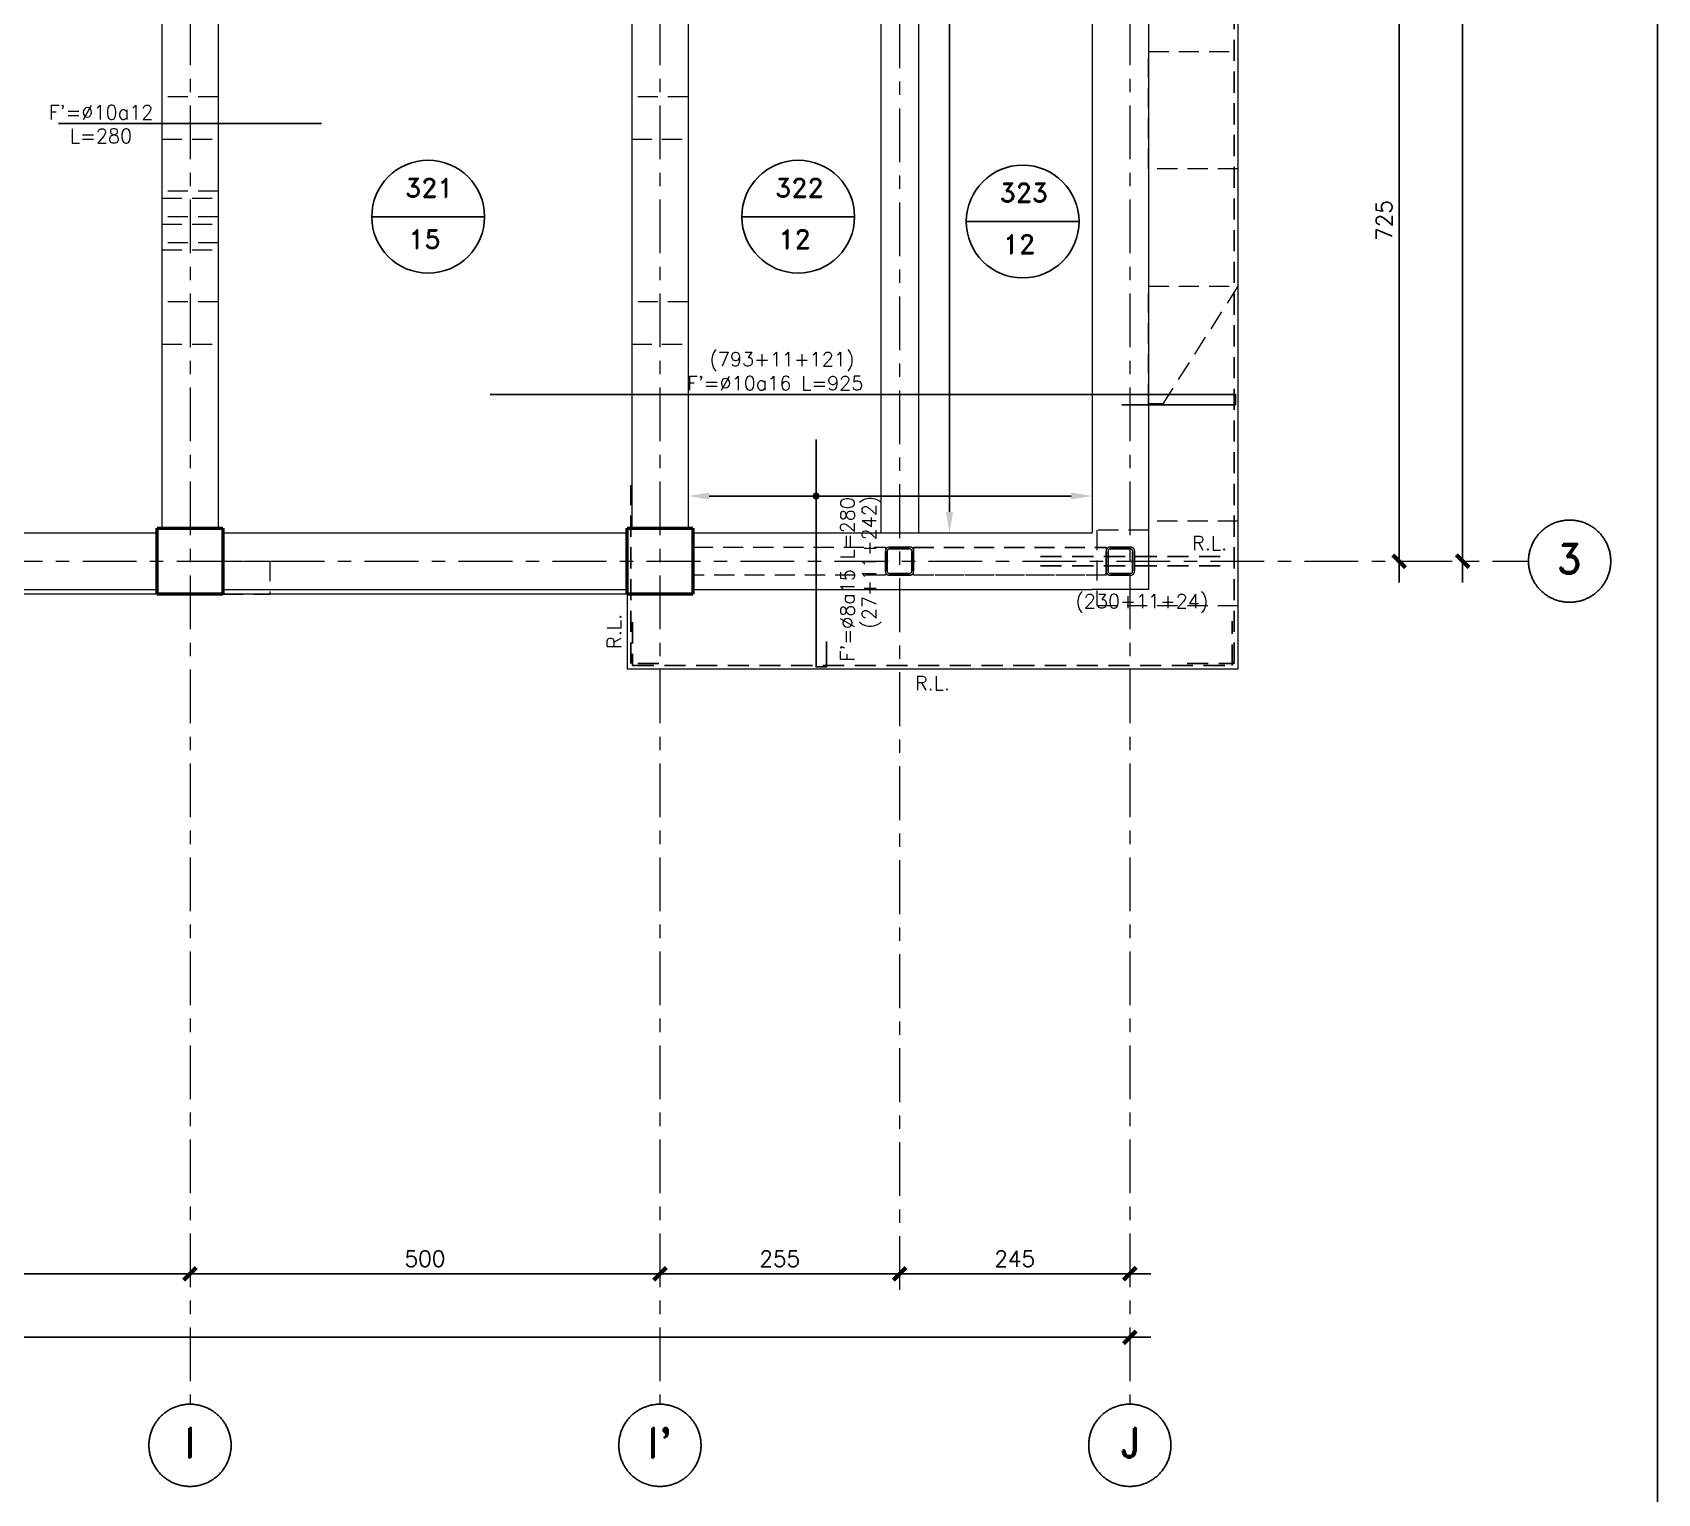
# Model space of a CAD drawing. Extents: x -4 to 6083, y -4 to 8624.
# Drawn here: x 4353 to 6083, y 1664 to 3218 of the extents above; entities that cross this region are included whole.
import ezdxf
from ezdxf.enums import TextEntityAlignment as Align
from ezdxf.xclip import XClip

# ---------------------------------------------------------------- set-up
doc = ezdxf.new("R2010")
doc.units = 0
doc.header["$LTSCALE"] = 45
doc.header["$MEASUREMENT"] = 0
doc.header["$XCLIPFRAME"] = 0
for name, pattern in [('2017_67-102$0$Grid Line', [2.2225, 1.27, -0.3175, 0.3175, -0.3175]), ('2017_67-102$0$RLE-PROYECCION', [0.71438, 0.47625, -0.23813]), ('DASHED', [0.75, 0.5, -0.25])]:
    doc.linetypes.add(name, pattern=pattern)
doc.layers.get('0').update_dxf_attribs({"linetype": 'CONTINUOUS'})
for name, color, linetype in [('2017_67-102$0$RLA-COTAS', 2, 'CONTINUOUS'), ('fe', 7, 'CONTINUOUS'), ('RLA-FE', 7, 'CONTINUOUS'), ('RLA-FORMATO', 7, 'CONTINUOUS'), ('RLA-LOSAS', 3, 'CONTINUOUS'), ('RLA-TEXTOS-SM', 3, 'CONTINUOUS')]:
    doc.layers.add(name, color=color, linetype=linetype)
for name, color, linetype, lineweight in [('2017_67-102$0$RLE-EJE', 3, 'CONTINUOUS', 25), ('2017_67-102$0$RLE-EJES', 1, '2017_67-102$0$Grid Line', 9), ('2017_67-102$0$RLE-LOSA', 3, 'CONTINUOUS', 15), ('2017_67-102$0$RLE-PILAR', 3, 'CONTINUOUS', 50), ('2017_67-102$0$RLE-PROYECCION', 2, '2017_67-102$0$RLE-PROYECCION', 15), ('2017_67-102$0$RLE-VIGA', 3, 'CONTINUOUS', 15)]:
    doc.layers.add(name, color=color, linetype=linetype, lineweight=lineweight)
doc.styles.add('2017_67-102$0$ROMAND', font='romand', dxfattribs={"height": 31.5})
doc.styles.add('2017_67-102$0$ROMANS', font='ROMANS.shx', dxfattribs={"height": 16.875})
doc.styles.add('ROMAND', font='romand', dxfattribs={"height": 31.5})
doc.styles.add('ROMANS0', font='romans.shx')
doc.dimstyles.new('2017_67-102$0$ING-75', dxfattribs={"dimscale": 75, "dimtxt": 0.27, "dimasz": 0.3, "dimexe": 0, "dimexo": 0, "dimgap": 0.1, "dimtad": 1, "dimdec": 1, "dimzin": 12, "dimdsep": 46, "dimtxsty": '2017_67-102$0$ROMANS', "dimblk": '2017_67-102$0$TICK1', "dimblk1": '2017_67-102$0$TICK1', "dimblk2": '2017_67-102$0$TICK1', "dimcen": 0.09, "dimclrd": 2, "dimclre": 1, "dimclrt": 3, "dimadec": 0, "dimazin": 0, "dimtfac": 1, "dimtdec": 0, "dimtix": 1, "dimtmove": 2, "dimatfit": 3, "dimldrblk": '2017_67-102$0$TICK1', "dimfxl": 0, "dimfxlon": 1, "dimtolj": 1, "dimtzin": 0, "dimarcsym": 0})

# ---------------------------------------------------------------- blocks, each defined once
blk = doc.blocks.new('2017_67-102$0$RLA-VIGAS-CAJONES - V_M_ 300x300x5-394662-2º')
at = {"layer": '2017_67-102$0$RLE-PROYECCION'}
for p, q in [((2375.5, -1190.3), (2580.5, -1190.3)), ((2375.5, -1219.3), (2580.5, -1219.3))]:
    blk.add_line(p, q, dxfattribs=at)
blk = doc.blocks.new('2017_67-102$0$TICK1')
at = {"color": 2}
for points in [[(0, 0), (-1, 0)], [(0, 0), (1, 0)]]:
    blk.add_lwpolyline(points, dxfattribs=at)
at = {"color": 2, "const_width": 0.2}
blk.add_lwpolyline([(-0.3, -0.3), (0.3, 0.3)], dxfattribs=at)
blk = doc.blocks.new('*D105')
at = {"layer": '2017_67-102$0$RLA-COTAS', "color": 2, "lineweight": -2, "transparency": 16777216}
blk.add_line((4057.5, 1887.1), (4512.5, 1887.1), dxfattribs=at)
at = {"layer": '2017_67-102$0$RLA-COTAS', "color": 2, "lineweight": -2, "transparency": 16777216, "xscale": 22.5, "yscale": 22.5, "zscale": 22.5, "rotation": 180}
blk.add_blockref('2017_67-102$0$TICK1', (4035, 1887.1), dxfattribs=at)
at = {"layer": '2017_67-102$0$RLA-COTAS', "color": 2, "lineweight": -2, "transparency": 16777216, "xscale": 22.5, "yscale": 22.5, "zscale": 22.5}
blk.add_blockref('2017_67-102$0$TICK1', (4535, 1887.1), dxfattribs=at)
at = {"layer": '2017_67-102$0$RLA-COTAS', "color": 3, "transparency": 16777216, "insert": (4285, 1903.1), "char_height": 16.88, "attachment_point": 5, "style": '2017_67-102$0$ROMANS'}
blk.add_mtext('\\A1;500', dxfattribs=at)
blk = doc.blocks.new('*D106')
at = {"layer": '2017_67-102$0$RLA-COTAS', "color": 2, "lineweight": -2, "transparency": 16777216}
blk.add_line((4557.5, 1887.1), (5012.5, 1887.1), dxfattribs=at)
at = {"layer": '2017_67-102$0$RLA-COTAS', "color": 2, "lineweight": -2, "transparency": 16777216, "xscale": 22.5, "yscale": 22.5, "zscale": 22.5, "rotation": 180}
blk.add_blockref('2017_67-102$0$TICK1', (4535, 1887.1), dxfattribs=at)
at = {"layer": '2017_67-102$0$RLA-COTAS', "color": 2, "lineweight": -2, "transparency": 16777216, "xscale": 22.5, "yscale": 22.5, "zscale": 22.5}
blk.add_blockref('2017_67-102$0$TICK1', (5035, 1887.1), dxfattribs=at)
at = {"layer": '2017_67-102$0$RLA-COTAS', "color": 3, "transparency": 16777216, "insert": (4785, 1903.1), "char_height": 16.88, "attachment_point": 5, "style": '2017_67-102$0$ROMANS'}
blk.add_mtext('\\A1;500', dxfattribs=at)
blk = doc.blocks.new('*D107')
at = {"layer": '2017_67-102$0$RLA-COTAS', "color": 2, "lineweight": -2, "transparency": 16777216}
blk.add_line((5057.5, 1887.1), (5267.5, 1887.1), dxfattribs=at)
at = {"layer": '2017_67-102$0$RLA-COTAS', "color": 2, "lineweight": -2, "transparency": 16777216, "xscale": 22.5, "yscale": 22.5, "zscale": 22.5, "rotation": 180}
blk.add_blockref('2017_67-102$0$TICK1', (5035, 1887.1), dxfattribs=at)
at = {"layer": '2017_67-102$0$RLA-COTAS', "color": 2, "lineweight": -2, "transparency": 16777216, "xscale": 22.5, "yscale": 22.5, "zscale": 22.5}
blk.add_blockref('2017_67-102$0$TICK1', (5290, 1887.1), dxfattribs=at)
at = {"layer": '2017_67-102$0$RLA-COTAS', "color": 3, "transparency": 16777216, "insert": (5162.5, 1903.1), "char_height": 16.88, "attachment_point": 5, "style": '2017_67-102$0$ROMANS'}
blk.add_mtext('\\A1;255', dxfattribs=at)
blk = doc.blocks.new('*D108')
at = {"layer": '2017_67-102$0$RLA-COTAS', "color": 2, "lineweight": -2, "transparency": 16777216}
blk.add_line((5312.5, 1887.1), (5512.5, 1887.1), dxfattribs=at)
at = {"layer": '2017_67-102$0$RLA-COTAS', "color": 2, "lineweight": -2, "transparency": 16777216, "xscale": 22.5, "yscale": 22.5, "zscale": 22.5, "rotation": 180}
blk.add_blockref('2017_67-102$0$TICK1', (5290, 1887.1), dxfattribs=at)
at = {"layer": '2017_67-102$0$RLA-COTAS', "color": 2, "lineweight": -2, "transparency": 16777216, "xscale": 22.5, "yscale": 22.5, "zscale": 22.5}
blk.add_blockref('2017_67-102$0$TICK1', (5535, 1887.1), dxfattribs=at)
at = {"layer": '2017_67-102$0$RLA-COTAS', "color": 3, "transparency": 16777216, "insert": (5412.5, 1903.1), "char_height": 16.88, "attachment_point": 5, "style": '2017_67-102$0$ROMANS'}
blk.add_mtext('\\A1;245', dxfattribs=at)
blk = doc.blocks.new('*D110')
at = {"layer": '2017_67-102$0$RLA-COTAS', "color": 2, "lineweight": -2, "transparency": 16777216}
blk.add_line((5821.6, 3347.8), (5821.6, 2667.8), dxfattribs=at)
at = {"layer": '2017_67-102$0$RLA-COTAS', "color": 2, "lineweight": -2, "transparency": 16777216, "xscale": 22.5, "yscale": 22.5, "zscale": 22.5}
for p, rotation in [((5821.6, 3370.3), 90), ((5821.6, 2645.3), 270)]:
    blk.add_blockref('2017_67-102$0$TICK1', p, dxfattribs=dict(at, rotation=rotation))
at = {"layer": '2017_67-102$0$RLA-COTAS', "color": 3, "transparency": 16777216, "insert": (5805.6, 3007.8), "char_height": 16.88, "attachment_point": 5, "rotation": 90, "style": '2017_67-102$0$ROMANS'}
blk.add_mtext('\\A1;725', dxfattribs=at)
blk = doc.blocks.new('*D123')
at = {"layer": '2017_67-102$0$RLA-COTAS', "color": 2, "lineweight": -2, "transparency": 16777216}
blk.add_line((557.5, 1819.6), (5512.5, 1819.6), dxfattribs=at)
at = {"layer": '2017_67-102$0$RLA-COTAS', "color": 2, "lineweight": -2, "transparency": 16777216, "xscale": 22.5, "yscale": 22.5, "zscale": 22.5, "rotation": 180}
blk.add_blockref('2017_67-102$0$TICK1', (535, 1819.6), dxfattribs=at)
at = {"layer": '2017_67-102$0$RLA-COTAS', "color": 2, "lineweight": -2, "transparency": 16777216, "xscale": 22.5, "yscale": 22.5, "zscale": 22.5}
blk.add_blockref('2017_67-102$0$TICK1', (5535, 1819.6), dxfattribs=at)
at = {"layer": '2017_67-102$0$RLA-COTAS', "color": 3, "transparency": 16777216, "insert": (3035, 1835.6), "char_height": 16.88, "attachment_point": 5, "style": '2017_67-102$0$ROMANS'}
blk.add_mtext('\\A1;5000', dxfattribs=at)
blk = doc.blocks.new('*D124')
at = {"layer": '2017_67-102$0$RLA-COTAS', "color": 2, "lineweight": -2, "transparency": 16777216}
blk.add_line((5889.1, 4237.8), (5889.1, 2667.8), dxfattribs=at)
at = {"layer": '2017_67-102$0$RLA-COTAS', "color": 2, "lineweight": -2, "transparency": 16777216, "xscale": 22.5, "yscale": 22.5, "zscale": 22.5}
for p, rotation in [((5889.1, 4260.3), 90), ((5889.1, 2645.3), 270)]:
    blk.add_blockref('2017_67-102$0$TICK1', p, dxfattribs=dict(at, rotation=rotation))
at = {"layer": '2017_67-102$0$RLA-COTAS', "color": 3, "transparency": 16777216, "insert": (5873.1, 3452.8), "char_height": 16.88, "attachment_point": 5, "rotation": 90, "style": '2017_67-102$0$ROMANS'}
blk.add_mtext('\\A1;1615', dxfattribs=at)
blk = doc.blocks.new('2017_67-102')
at = {"layer": '2017_67-102$0$RLE-EJE'}
for centre in [(6002.98, 2645.33), (4534.97, 1704.58), (5034.97, 1704.58), (5534.97, 1704.58)]:
    blk.add_circle(centre, 43.75, dxfattribs=at)
at = {"layer": '2017_67-102$0$RLE-EJES'}
for p, q in [((4534.97, 4830.33), (4534.97, 1748.33)), ((5034.97, 4830.33), (5034.97, 1748.33)), ((5534.97, 4830.33), (5534.97, 1748.33)), ((5289.97, 4727.35), (5289.97, 1860.35)), ((120.23, 2645.33), (5959.23, 2645.33))]:
    blk.add_line(p, q, dxfattribs=at)
at = {"layer": '2017_67-102$0$RLE-LOSA'}
for p, q in [((5649.96, 4375.33), (5649.96, 2530.33)), ((4499.97, 2610.33), (3569.97, 2610.33)), ((4999.97, 2610.35), (4569.97, 2610.35)), ((4999.97, 2610.33), (4999.97, 2530.33)), ((5649.96, 2530.33), (4999.97, 2530.33))]:
    blk.add_line(p, q, dxfattribs=at)
at = {"layer": '2017_67-102$0$RLE-PILAR'}
for p, q in [((4499.97, 2680.33), (4569.97, 2680.33)), ((4499.97, 2610.33), (4499.97, 2680.33)), ((4569.97, 2680.33), (4569.97, 2610.33)), ((4999.97, 2680.33), (5069.97, 2680.33)), ((4999.97, 2610.33), (4999.97, 2680.33)), ((5069.97, 2680.33), (5069.97, 2610.33)), ((4569.97, 2610.33), (4499.97, 2610.33)), ((5069.97, 2610.33), (4999.97, 2610.33))]:
    blk.add_line(p, q, dxfattribs=at)
at = {"layer": '2017_67-102$0$RLE-PROYECCION'}
for p, q in [((4564.97, 3139.51), (4504.97, 3139.51)), ((5064.97, 3139.51), (5004.97, 3139.51)), ((4504.97, 3094.51), (4564.97, 3094.51)), ((5004.97, 3094.51), (5064.97, 3094.51)), ((4564.97, 3039.09), (4504.97, 3039.09)), ((4504.97, 3031.59), (4564.97, 3031.59)), ((4564.97, 3011.59), (4504.97, 3011.59)), ((4504.97, 3004.09), (4564.97, 3004.09)), ((4564.97, 2984.09), (4504.97, 2984.09)), ((4504.97, 2976.59), (4564.97, 2976.59)), ((4564.97, 2921.17), (4504.97, 2921.17)), ((5064.97, 2921.17), (5004.97, 2921.17)), ((4504.97, 2876.17), (4564.97, 2876.17)), ((5004.97, 2876.17), (5064.97, 2876.17)), ((5069.97, 2660.35), (5274.97, 2660.35)), ((5274.97, 2659.35), (5274.97, 2631.35)), ((5274.97, 2659.35), (5274.97, 2631.35)), ((5274.97, 2634.34), (5274.97, 2656.34)), ((5274.97, 2656.33), (5274.97, 2634.33)), ((5276.97, 2656.34), (5276.97, 2634.34)), ((5276.97, 2634.33), (5276.97, 2656.33)), ((5278.97, 2660.34), (5300.97, 2660.34)), ((5300.97, 2660.33), (5278.97, 2660.33)), ((5300.97, 2658.34), (5278.97, 2658.34)), ((5278.97, 2658.33), (5300.97, 2658.33)), ((5302.97, 2634.34), (5302.97, 2656.34)), ((5302.97, 2656.33), (5302.97, 2634.33)), ((5304.97, 2660.35), (5509.97, 2660.35)), ((5304.97, 2659.35), (5304.97, 2631.35)), ((5304.97, 2631.35), (5304.97, 2659.35)), ((5304.97, 2631.35), (5304.97, 2659.35)), ((5304.97, 2659.35), (5304.97, 2631.35)), ((5304.97, 2656.34), (5304.97, 2634.34)), ((5304.97, 2634.33), (5304.97, 2656.33)), ((5509.96, 2634.33), (5509.96, 2656.33)), ((5509.96, 2656.33), (5509.96, 2634.33)), ((5509.97, 2631.35), (5509.97, 2659.35)), ((5509.97, 2659.35), (5509.97, 2631.35)), ((5509.97, 2659.35), (5509.97, 2631.35)), ((5509.97, 2631.35), (5509.97, 2659.35)), ((5511.96, 2656.33), (5511.96, 2634.33)), ((5511.96, 2634.33), (5511.96, 2656.33)), ((5513.96, 2660.33), (5535.96, 2660.33)), ((5535.96, 2660.33), (5513.96, 2660.33)), ((5535.96, 2658.33), (5513.96, 2658.33)), ((5513.96, 2658.33), (5535.96, 2658.33)), ((5537.96, 2634.33), (5537.96, 2656.33)), ((5537.96, 2656.33), (5537.96, 2634.33)), ((5539.96, 2656.33), (5539.96, 2634.33)), ((5539.96, 2634.33), (5539.96, 2656.33)), ((4569.97, 2610.33), (4569.97, 2645.35)), ((4569.97, 2645.35), (4619.97, 2645.33)), ((4619.97, 2645.33), (4619.97, 2610.33)), ((5274.97, 2630.35), (5069.97, 2630.35)), ((5274.97, 2634.33), (5274.97, 2634.34)), ((5278.97, 2632.34), (5300.97, 2632.34)), ((5300.97, 2632.33), (5278.97, 2632.33)), ((5300.97, 2630.34), (5278.97, 2630.34)), ((5278.97, 2630.33), (5300.97, 2630.33)), ((5304.97, 2634.34), (5304.97, 2634.33)), ((5509.97, 2630.35), (5304.97, 2630.35)), ((5513.96, 2632.33), (5535.96, 2632.33)), ((5535.96, 2632.33), (5513.96, 2632.33)), ((5535.96, 2630.33), (5513.96, 2630.33)), ((5513.96, 2630.33), (5535.96, 2630.33)), ((4569.97, 2610.33), (4619.97, 2610.33))]:
    blk.add_line(p, q, dxfattribs=at)
for points in [[(5554.96, 3187.82), (5649.98, 3187.82), (5649.98, 3062.83), (5554.96, 3062.83)], [(5554.96, 2937.79), (5649.96, 2937.79), (5569.97, 2812.79), (5554.97, 2812.79)]]:
    blk.add_lwpolyline(points, close=True, dxfattribs=at)
for points in [[(5649.98, 2687.83), (5554.96, 2687.83), (5554.93, 2678.35), (5499.97, 2678.35)], [(5499.97, 2678.35), (5499.97, 2598.35), (5649.98, 2598.35)]]:
    blk.add_lwpolyline(points, dxfattribs=at)
at = {"layer": '2017_67-102$0$RLE-PROYECCION', "flags": 128}
for points in [[(5274.97, 2660.35), (5274.97, 2660.33), (5274.97, 2660.27), (5274.97, 2660.18), (5274.97, 2660.05), (5274.97, 2659.9), (5274.97, 2659.73), (5274.97, 2659.54), (5274.97, 2659.35)], [(5304.97, 2660.35), (5304.97, 2660.33), (5304.97, 2660.27), (5304.97, 2660.18), (5304.97, 2660.05), (5304.97, 2659.9), (5304.97, 2659.73), (5304.97, 2659.54), (5304.97, 2659.35)], [(5304.97, 2659.35), (5304.97, 2659.54), (5304.97, 2659.73), (5304.97, 2659.9), (5304.97, 2660.05), (5304.97, 2660.18), (5304.97, 2660.27), (5304.97, 2660.33), (5304.97, 2660.35)], [(5304.97, 2659.85), (5304.97, 2659.84), (5304.97, 2659.81), (5304.97, 2659.76), (5304.97, 2659.7), (5304.97, 2659.62), (5304.97, 2659.54), (5304.97, 2659.44), (5304.97, 2659.35)], [(5304.97, 2659.35), (5304.97, 2659.44), (5304.97, 2659.54), (5304.97, 2659.62), (5304.97, 2659.7), (5304.97, 2659.76), (5304.97, 2659.81), (5304.97, 2659.84), (5304.97, 2659.85)], [(5509.97, 2659.35), (5509.97, 2659.54), (5509.97, 2659.73), (5509.97, 2659.9), (5509.97, 2660.05), (5509.97, 2660.18), (5509.97, 2660.27), (5509.97, 2660.33), (5509.97, 2660.35)], [(5509.97, 2660.35), (5509.97, 2660.33), (5509.97, 2660.27), (5509.97, 2660.18), (5509.97, 2660.05), (5509.97, 2659.9), (5509.97, 2659.73), (5509.97, 2659.54), (5509.97, 2659.35)], [(5509.97, 2659.35), (5509.97, 2659.44), (5509.97, 2659.54), (5509.97, 2659.62), (5509.97, 2659.7), (5509.97, 2659.76), (5509.97, 2659.81), (5509.97, 2659.84), (5509.97, 2659.85)], [(5509.97, 2659.85), (5509.97, 2659.84), (5509.97, 2659.81), (5509.97, 2659.76), (5509.97, 2659.7), (5509.97, 2659.62), (5509.97, 2659.54), (5509.97, 2659.44), (5509.97, 2659.35)], [(5274.97, 2631.35), (5274.97, 2631.15), (5274.97, 2630.96), (5274.97, 2630.79), (5274.97, 2630.64), (5274.97, 2630.51), (5274.97, 2630.42), (5274.97, 2630.37), (5274.97, 2630.35)], [(5304.97, 2631.35), (5304.97, 2631.15), (5304.97, 2630.96), (5304.97, 2630.79), (5304.97, 2630.64), (5304.97, 2630.51), (5304.97, 2630.42), (5304.97, 2630.37), (5304.97, 2630.35)], [(5304.97, 2630.35), (5304.97, 2630.37), (5304.97, 2630.42), (5304.97, 2630.51), (5304.97, 2630.64), (5304.97, 2630.79), (5304.97, 2630.96), (5304.97, 2631.15), (5304.97, 2631.35)], [(5304.97, 2630.85), (5304.97, 2630.86), (5304.97, 2630.88), (5304.97, 2630.93), (5304.97, 2630.99), (5304.97, 2631.07), (5304.97, 2631.15), (5304.97, 2631.25), (5304.97, 2631.35)], [(5304.97, 2631.35), (5304.97, 2631.25), (5304.97, 2631.15), (5304.97, 2631.07), (5304.97, 2630.99), (5304.97, 2630.93), (5304.97, 2630.88), (5304.97, 2630.86), (5304.97, 2630.85)], [(5509.97, 2630.35), (5509.97, 2630.37), (5509.97, 2630.42), (5509.97, 2630.51), (5509.97, 2630.64), (5509.97, 2630.79), (5509.97, 2630.96), (5509.97, 2631.15), (5509.97, 2631.35)], [(5509.97, 2631.35), (5509.97, 2631.15), (5509.97, 2630.96), (5509.97, 2630.79), (5509.97, 2630.64), (5509.97, 2630.51), (5509.97, 2630.42), (5509.97, 2630.37), (5509.97, 2630.35)], [(5509.97, 2631.35), (5509.97, 2631.25), (5509.97, 2631.15), (5509.97, 2631.07), (5509.97, 2630.99), (5509.97, 2630.93), (5509.97, 2630.88), (5509.97, 2630.86), (5509.97, 2630.85)], [(5509.97, 2630.85), (5509.97, 2630.86), (5509.97, 2630.88), (5509.97, 2630.93), (5509.97, 2630.99), (5509.97, 2631.07), (5509.97, 2631.15), (5509.97, 2631.25), (5509.97, 2631.35)]]:
    blk.add_lwpolyline(points, dxfattribs=at)
at = {"layer": '2017_67-102$0$RLE-PROYECCION'}
for centre, radius, start, end in [((5278.97, 2656.34), 4, 89.99903, 179.99903), ((5278.97, 2656.33), 4, 89.99903, 179.99903), ((5278.97, 2656.34), 2, 89.99903, 179.99903), ((5278.97, 2656.33), 2, 89.99903, 179.99903), ((5300.97, 2656.34), 4, 359.99903, 89.99903), ((5300.97, 2656.33), 4, 359.99903, 89.99903), ((5300.97, 2656.34), 2, 359.99903, 89.99903), ((5300.97, 2656.33), 2, 359.99903, 89.99903), ((5513.96, 2656.33), 4, 90, 180), ((5513.96, 2656.33), 4, 90, 180), ((5513.96, 2656.33), 2, 90, 180), ((5513.96, 2656.33), 2, 90, 180), ((5535.96, 2656.33), 4, 0, 90), ((5535.96, 2656.33), 4, 0, 90), ((5535.96, 2656.33), 2, 0, 90), ((5535.96, 2656.33), 2, 0, 90), ((5278.97, 2634.34), 4, 179.99903, 269.99903), ((5278.97, 2634.33), 4, 179.99903, 269.99903), ((5278.97, 2634.34), 2, 179.99903, 269.99903), ((5278.97, 2634.33), 2, 179.99903, 269.99903), ((5300.97, 2634.34), 4, 269.99903, 359.99903), ((5300.97, 2634.34), 2, 269.99903, 359.99903), ((5300.97, 2634.33), 4, 269.99903, 359.99903), ((5300.97, 2634.33), 2, 269.99903, 359.99903), ((5513.96, 2634.33), 4, 180, 270), ((5513.96, 2634.33), 4, 180, 270), ((5513.96, 2634.33), 2, 180, 270), ((5513.96, 2634.33), 2, 180, 270), ((5535.96, 2634.33), 4, 270, 0), ((5535.96, 2634.33), 2, 270, 0), ((5535.96, 2634.33), 4, 270, 0), ((5535.96, 2634.33), 2, 270, 0)]:
    blk.add_arc(centre, radius, start, end, dxfattribs=at)
at = {"layer": '2017_67-102$0$RLE-VIGA'}
for p, q in [((5554.96, 4290.35), (5554.96, 2615.33)), ((5269.97, 3340.35), (5269.97, 2675.34)), ((5309.97, 3340.34), (5309.97, 2675.34)), ((5494.96, 3340.34), (5494.96, 2675.33)), ((4504.97, 3335.33), (4504.97, 2680.33)), ((4564.97, 3335.33), (4564.97, 2680.33)), ((5004.97, 3335.33), (5004.97, 2680.33)), ((5064.97, 3335.33), (5064.97, 2680.33)), ((4064.97, 2675.35), (4499.97, 2675.35)), ((4569.97, 2675.35), (4619.97, 2675.35)), ((4619.97, 2675.35), (4999.97, 2675.35)), ((5069.97, 2675.34), (5494.96, 2675.33)), ((3569.97, 2615.35), (4499.97, 2615.35)), ((4569.97, 2615.35), (4619.97, 2615.35)), ((4619.97, 2615.35), (4999.97, 2615.35)), ((5069.97, 2615.34), (5494.96, 2615.33)), ((5554.96, 2615.33), (5494.96, 2615.33))]:
    blk.add_line(p, q, dxfattribs=at)
at = {"layer": '2017_67-102$0$RLE-PROYECCION'}
blk.add_blockref('2017_67-102$0$RLA-VIGAS-CAJONES - V_M_ 300x300x5-394662-2º', (2929.49, 3850.15), dxfattribs=at)
at = {"layer": '2017_67-102$0$RLE-EJE', "color": 5, "char_height": 31.25, "width": 1, "attachment_point": 2, "line_spacing_factor": 0.941778, "style": '2017_67-102$0$ROMAND'}
for s, insert in [('3', (6002.79, 2663.46)), ('I', (4534.98, 1722.9)), ("I'", (5034.98, 1722.9)), ('J', (5534.98, 1722.9))]:
    blk.add_mtext(s, dxfattribs=dict(at, insert=insert))
at = {"layer": '2017_67-102$0$RLA-COTAS'}
for base, p1, p2, picture, middle in [((5889.07, 2645.33), (5896.57, 4260.35), (5896.57, 2645.33), '*D124', (5873.14, 3452.84)), ((5821.57, 2645.33), (5829.07, 3370.35), (5829.07, 2645.33), '*D110', (5805.64, 3007.84))]:
    dim = blk.add_linear_dim(base=base, p1=p1, p2=p2, angle=90, dimstyle='2017_67-102$0$ING-75', override={"dimexe": 0, "dimexo": 0, "dimdec": 1, "dimfxl": 0, "dimfxlon": 1}, dxfattribs=at)
    dim.commit()
    dim.dimension.update_dxf_attribs({"geometry": picture, "text_midpoint": middle})
for base, p1, p2, picture, middle in [((4534.97, 1887.15), (4034.97, 1894.65), (4534.97, 1894.65), '*D105', (4284.97, 1903.08)), ((5034.97, 1887.15), (4534.97, 1894.65), (5034.97, 1894.65), '*D106', (4784.97, 1903.08)), ((5289.97, 1887.15), (5034.97, 1894.65), (5289.97, 1894.65), '*D107', (5162.47, 1903.08)), ((5534.97, 1887.15), (5289.97, 1894.65), (5534.97, 1894.65), '*D108', (5412.47, 1903.08)), ((5534.97, 1819.65), (534.97, 1827.15), (5534.97, 1827.15), '*D123', (3034.97, 1835.58))]:
    dim = blk.add_linear_dim(base=base, p1=p1, p2=p2, dimstyle='2017_67-102$0$ING-75', override={"dimexe": 0, "dimexo": 0, "dimdec": 1, "dimfxl": 0, "dimfxlon": 1}, dxfattribs=at)
    dim.commit()
    dim.dimension.update_dxf_attribs({"geometry": picture, "text_midpoint": middle})

msp = doc.modelspace()

# ---------------------------------------------------------------- linework, layer by layer
at = {"layer": 'fe', "color": 4, "linetype": 'DASHED'}
for points in [[(5581.97, 2546.59), (5631.97, 2546.59), (5631.97, 3496.59)], [(5019.98, 2546.59), (4989.98, 2546.59), (4989.98, 2736.59)], [(5425.97, 2660.59), (5625.97, 2660.59)], [(5425.97, 2650.59), (5625.97, 2650.59)], [(4991.98, 2590.59), (4991.98, 2544.59), (5629.98, 2544.59), (5629.98, 2591.59)]]:
    msp.add_lwpolyline(points, dxfattribs=at)
at = {"layer": 'fe', "color": 1}
for points in [[(5329.21, 2708.09), (5329.22, 3328.1)], [(5458.47, 2724.92), (5073.48, 2724.92)]]:
    msp.add_lwpolyline(points, dxfattribs=at)
at = {"layer": 'fe', "const_width": 3.75}
msp.add_lwpolyline([(5185.25, 2724.92, -1), (5189, 2724.92, -1)], format="xyb", close=True, dxfattribs=at)
at = {"layer": 'fe', "color": 2}
for points in [[(5073.48, 2728.67), (5050.98, 2724.92), (5073.48, 2721.17)], [(5458.47, 2728.67), (5480.97, 2724.92), (5458.47, 2721.17)], [(5325.46, 2708.09), (5329.21, 2685.59), (5332.96, 2708.09)]]:
    msp.add_solid(points, dxfattribs=at)
at = {"layer": 'RLA-FE'}
for points in [[(4380.98, 3121.18), (4660.98, 3121.18)], [(5512.47, 2821.96), (5633.47, 2821.96), (5633.47, 2832.96), (4840.47, 2832.96)], [(5198.13, 2570.09), (5198.13, 2543.09), (5187.13, 2543.09), (5187.13, 2785.09)]]:
    msp.add_lwpolyline(points, dxfattribs=at)
at = {"layer": 'RLA-FORMATO', "color": 6, "linetype": 'Continuous'}
msp.add_line((6082.5, 8617.5), (6082.5, 0), dxfattribs=at)
at = {"layer": 'RLA-LOSAS'}
for p, q in [((4714.39, 3022.12), (4834.39, 3022.12)), ((5108.15, 3022.12), (5228.15, 3022.12)), ((5347, 3016.96), (5467, 3016.96))]:
    msp.add_line(p, q, dxfattribs=at)
for centre in [(4774.39, 3022.12), (5168.15, 3022.12), (5407, 3016.96)]:
    msp.add_circle(centre, 60, dxfattribs=at)

# ---------------------------------------------------------------- block references
ref = msp.add_blockref('2017_67-102', (-13.99, 10.26))
XClip(ref).set_block_clipping_path([(14.5644953474, 2175.2416421417), (482.9385767728, 2175.2416421417), (482.9385767728, 1642.8616825938), (5714.4048609137, 1642.8616825938), (5714.4048609137, 2568.7180280071), (6062.0442981496, 2568.7180280071), (6062.0442981496, 4458.0592067316), (5609.5070128143, 4458.0592067316), (5609.5070128143, 4934.7500905469), (454.278328456, 4934.7500905469), (454.278328456, 4333.7263178248), (26.1491284296, 4333.7263178248), (26.1491284296, 2175.4181742035)])

# ---------------------------------------------------------------- texts
at = {"layer": 'fe', "color": 4, "linetype": 'DASHED', "style": 'ROMANS0'}
msp.add_text('R.L.', height=15, dxfattribs=at).set_placement((5605.88, 2667.16), align=Align.CENTER)
for rotation, p in [(90, (4979.69, 2580.9)), (360, (5310.98, 2518.25))]:
    msp.add_text('R.L.', height=15, rotation=rotation, dxfattribs=at).set_placement(p, align=Align.CENTER)
at = {"layer": 'RLA-LOSAS', "char_height": 20, "width": 1, "attachment_point": 2, "line_spacing_factor": 0.941778, "style": 'ROMAND'}
for s, insert in [('321', (4775.66, 3062.91)), ('322', (5169.42, 3062.91)), ('323', (5408.27, 3057.75)), ('15', (4770.53, 3008.17)), ('12', (5164.3, 3008.17)), ('12', (5403.14, 3003.01))]:
    msp.add_mtext(s, dxfattribs=dict(at, insert=insert))
at = {"layer": 'RLA-TEXTOS-SM', "style": 'ROMANS0'}
for s, p in [("F'=%%C10a12", (4426.28, 3121.18)), ('L=280', (4426.28, 3096.02))]:
    msp.add_text(s, height=15, dxfattribs=at).set_placement(p, align=Align.BOTTOM_CENTER)
for s, p in [('(793+11+121)', (5073.63, 2858.42)), ("F'=%%C10a16 L=925", (5049.73, 2832.96)), ('(230+11+24)', (5463.09, 2601.04))]:
    msp.add_text(s, height=15, dxfattribs=at).set_placement(p, align=Align.BOTTOM_LEFT)
for s, p in [("F'=%%C8a15 L=280", (5232.63, 2548.91)), ('(27+11+242)', (5255.76, 2583.89))]:
    msp.add_text(s, height=15, rotation=90, dxfattribs=at).set_placement(p, align=Align.BOTTOM_LEFT)

doc.saveas('drawing.dxf')
